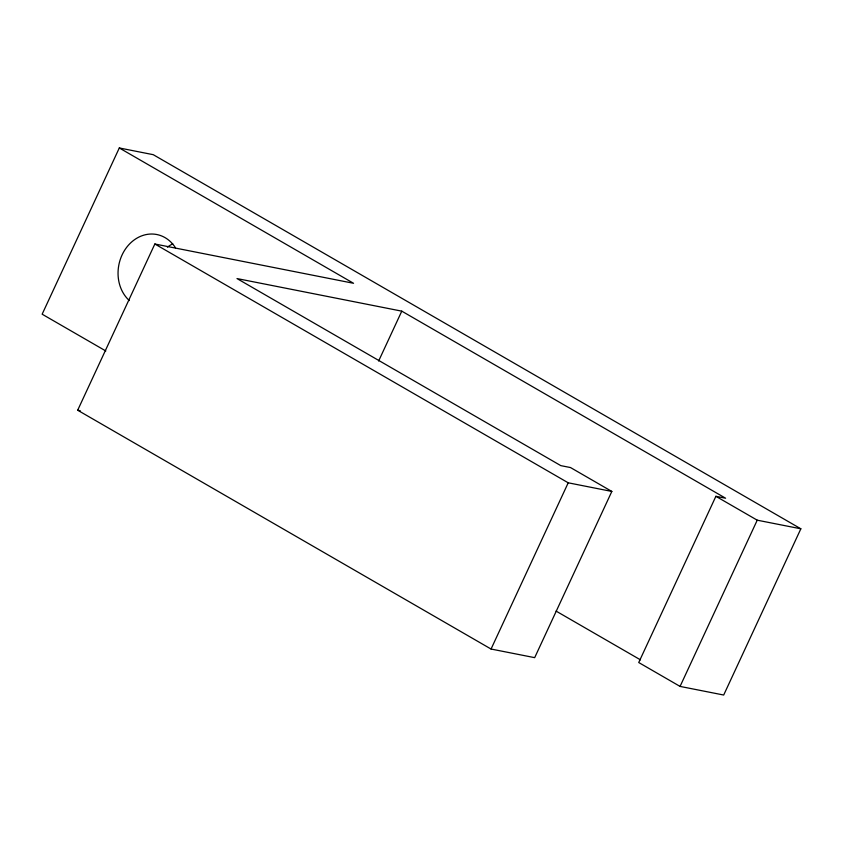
<?xml version="1.0" encoding="UTF-8"?>
<svg xmlns="http://www.w3.org/2000/svg" width="843" height="843" viewBox="0 0 843 843"><rect width="100%" height="100%" fill="white"/><g stroke="black" fill="none" stroke-linecap="round" stroke-linejoin="round"><path stroke-width="1.26" d="M119.306 147.968L353.554 283.29L154.849 244.006L77.682 410.225L491.058 649.036L534.673 657.656L611.839 491.437L570.5 467.549L560.806 465.631L236.999 278.569L401.784 311.151L725.591 498.213L715.897 496.306L638.731 662.524L680.069 686.413L723.694 695.032L800.85 528.803L153.236 154.68L119.306 147.968L42.15 314.197L105.828 350.983M378.633 361.015L401.784 311.151M491.058 649.036L568.214 482.807L611.839 491.437M680.069 686.413L757.235 520.184L800.85 528.803M77.682 410.225L80.264 410.741M715.897 496.306L757.235 520.184M154.849 244.006L568.214 482.807M556.074 611.091L640.448 659.837M129.337 300.582A37.06 31.349 -78.8 0 1 128.273 245.366A37.06 31.349 -78.8 0 1 175.492 247.842M167.399 247.178A37.06 31.349 -78.8 0 1 172.741 243.838"/></g></svg>
